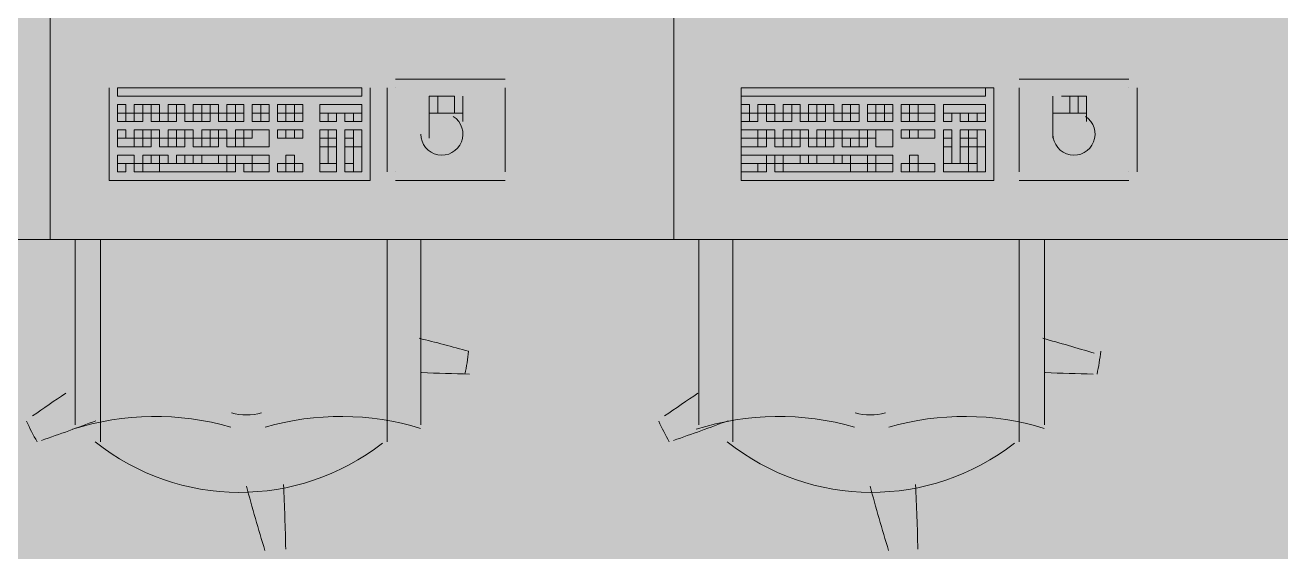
# Model space of a CAD drawing. Header units: millimetres. Extents: x -59 to 47, y 152 to 919.
# Drawn here: x 20.916 to 23.151, y 470.525 to 471.462 of the extents above; entities that cross this region are included whole.
import ezdxf

# ---------------------------------------------------------------- set-up
doc = ezdxf.new("R2010")
doc.units = ezdxf.units.MM
doc.layers.add('PDF_014405$FT-FIXFIT', color=7, linetype='Continuous')
doc.layers.add('PDF_014405$HL-TMP', color=7, linetype='Continuous', true_color=0xe6db59)

msp = doc.modelspace()

# ---------------------------------------------------------------- linework, layer by layer
at = {"layer": 'PDF_014405$FT-FIXFIT', "lineweight": 0}
for points in [[(19.8358, 472.3106), (20.9607, 472.3106), (20.9607, 471.0807), (19.8358, 471.0807)], [(20.9607, 472.3106), (22.0706, 472.3106), (22.0706, 471.0807), (20.9607, 471.0807)], [(22.0706, 472.3106), (23.1805, 472.3106), (23.1805, 471.0807), (22.0706, 471.0807)], [(21.0807, 471.3506), (21.5156, 471.3506), (21.5156, 471.3356), (21.0807, 471.3356)], [(22.1906, 471.3506), (22.6255, 471.3506), (22.6255, 471.3356), (22.1906, 471.3356)], [(22.1906, 471.1857), (22.6405, 471.1857), (22.6405, 471.3506), (22.1906, 471.3506)], [(21.0807, 471.3056), (21.0957, 471.3056), (21.0957, 471.3206), (21.0807, 471.3206)], [(21.1107, 471.3056), (21.1257, 471.3056), (21.1257, 471.3206), (21.1107, 471.3206)], [(21.1257, 471.3056), (21.1407, 471.3056), (21.1407, 471.3206), (21.1257, 471.3206)], [(21.1407, 471.3056), (21.1557, 471.3056), (21.1557, 471.3206), (21.1407, 471.3206)], [(21.1707, 471.3056), (21.1857, 471.3056), (21.1857, 471.3206), (21.1707, 471.3206)], [(21.1857, 471.3056), (21.2007, 471.3056), (21.2007, 471.3206), (21.1857, 471.3206)], [(21.2156, 471.3056), (21.2306, 471.3056), (21.2306, 471.3206), (21.2156, 471.3206)], [(21.2306, 471.3056), (21.2456, 471.3056), (21.2456, 471.3206), (21.2306, 471.3206)], [(21.2456, 471.3056), (21.2606, 471.3056), (21.2606, 471.3206), (21.2456, 471.3206)], [(21.2756, 471.3056), (21.2906, 471.3056), (21.2906, 471.3206), (21.2756, 471.3206)], [(21.2906, 471.3056), (21.3056, 471.3056), (21.3056, 471.3206), (21.2906, 471.3206)], [(21.3206, 471.3056), (21.3356, 471.3056), (21.3356, 471.3206), (21.3206, 471.3206)], [(21.3356, 471.3056), (21.3506, 471.3056), (21.3506, 471.3206), (21.3356, 471.3206)], [(21.3656, 471.3056), (21.3806, 471.3056), (21.3806, 471.3206), (21.3656, 471.3206)], [(21.3806, 471.3056), (21.3956, 471.3056), (21.3956, 471.3206), (21.3806, 471.3206)], [(21.3956, 471.3056), (21.4106, 471.3056), (21.4106, 471.3206), (21.3956, 471.3206)], [(21.4406, 471.3206), (21.5156, 471.3206), (21.5156, 471.3056), (21.4406, 471.3056)], [(22.1906, 471.3056), (22.2056, 471.3056), (22.2056, 471.3206), (22.1906, 471.3206)], [(22.2206, 471.3056), (22.2356, 471.3056), (22.2356, 471.3206), (22.2206, 471.3206)], [(22.2356, 471.3056), (22.2506, 471.3056), (22.2506, 471.3206), (22.2356, 471.3206)], [(22.2656, 471.3056), (22.2806, 471.3056), (22.2806, 471.3206), (22.2656, 471.3206)], [(22.2806, 471.3056), (22.2956, 471.3056), (22.2956, 471.3206), (22.2806, 471.3206)], [(22.3106, 471.3056), (22.3256, 471.3056), (22.3256, 471.3206), (22.3106, 471.3206)], [(22.3256, 471.3056), (22.3406, 471.3056), (22.3406, 471.3206), (22.3256, 471.3206)], [(22.3406, 471.3056), (22.3556, 471.3056), (22.3556, 471.3206), (22.3406, 471.3206)], [(22.3705, 471.3056), (22.3855, 471.3056), (22.3855, 471.3206), (22.3705, 471.3206)], [(22.3855, 471.3056), (22.4005, 471.3056), (22.4005, 471.3206), (22.3855, 471.3206)], [(22.4155, 471.3056), (22.4305, 471.3056), (22.4305, 471.3206), (22.4155, 471.3206)], [(22.4305, 471.3056), (22.4455, 471.3056), (22.4455, 471.3206), (22.4305, 471.3206)], [(22.4455, 471.3056), (22.4605, 471.3056), (22.4605, 471.3206), (22.4455, 471.3206)], [(22.4755, 471.3056), (22.4905, 471.3056), (22.4905, 471.3206), (22.4755, 471.3206)], [(22.4905, 471.3056), (22.5055, 471.3056), (22.5055, 471.3206), (22.4905, 471.3206)], [(22.5055, 471.3056), (22.5355, 471.3056), (22.5355, 471.3206), (22.5055, 471.3206)], [(22.5505, 471.3206), (22.6255, 471.3206), (22.6255, 471.3056), (22.5505, 471.3056)], [(21.0807, 471.2906), (21.0957, 471.2906), (21.0957, 471.3056), (21.0807, 471.3056)], [(21.0957, 471.2906), (21.1107, 471.2906), (21.1107, 471.3056), (21.0957, 471.3056)], [(21.1107, 471.2906), (21.1257, 471.2906), (21.1257, 471.3056), (21.1107, 471.3056)], [(21.1407, 471.2906), (21.1557, 471.2906), (21.1557, 471.3056), (21.1407, 471.3056)], [(21.1557, 471.2906), (21.1707, 471.2906), (21.1707, 471.3056), (21.1557, 471.3056)], [(21.1707, 471.2906), (21.1857, 471.2906), (21.1857, 471.3056), (21.1707, 471.3056)], [(21.2007, 471.2906), (21.2156, 471.2906), (21.2156, 471.3056), (21.2007, 471.3056)], [(21.2156, 471.2906), (21.2306, 471.2906), (21.2306, 471.3056), (21.2156, 471.3056)], [(21.2306, 471.2906), (21.2456, 471.2906), (21.2456, 471.3056), (21.2306, 471.3056)], [(21.2606, 471.2906), (21.2756, 471.2906), (21.2756, 471.3056), (21.2606, 471.3056)], [(21.2756, 471.2906), (21.2906, 471.2906), (21.2906, 471.3056), (21.2756, 471.3056)], [(21.2906, 471.2906), (21.3056, 471.2906), (21.3056, 471.3056), (21.2906, 471.3056)], [(21.3206, 471.2906), (21.3356, 471.2906), (21.3356, 471.3056), (21.3206, 471.3056)], [(21.3356, 471.2906), (21.3506, 471.2906), (21.3506, 471.3056), (21.3356, 471.3056)], [(21.3656, 471.2906), (21.3806, 471.2906), (21.3806, 471.3056), (21.3656, 471.3056)], [(21.3806, 471.2906), (21.3956, 471.2906), (21.3956, 471.3056), (21.3806, 471.3056)], [(21.3956, 471.2906), (21.4106, 471.2906), (21.4106, 471.3056), (21.3956, 471.3056)], [(21.4406, 471.2906), (21.4556, 471.2906), (21.4556, 471.3056), (21.4406, 471.3056)], [(21.4556, 471.2906), (21.4706, 471.2906), (21.4706, 471.3056), (21.4556, 471.3056)], [(21.4856, 471.2906), (21.5006, 471.2906), (21.5006, 471.3056), (21.4856, 471.3056)], [(21.5006, 471.2906), (21.5156, 471.2906), (21.5156, 471.3056), (21.5006, 471.3056)], [(22.1906, 471.2906), (22.2056, 471.2906), (22.2056, 471.3056), (22.1906, 471.3056)], [(22.2056, 471.2906), (22.2206, 471.2906), (22.2206, 471.3056), (22.2056, 471.3056)], [(22.2356, 471.2906), (22.2506, 471.2906), (22.2506, 471.3056), (22.2356, 471.3056)], [(22.2506, 471.2906), (22.2656, 471.2906), (22.2656, 471.3056), (22.2506, 471.3056)], [(22.2656, 471.2906), (22.2806, 471.2906), (22.2806, 471.3056), (22.2656, 471.3056)], [(22.2956, 471.2906), (22.3106, 471.2906), (22.3106, 471.3056), (22.2956, 471.3056)], [(22.3106, 471.2906), (22.3256, 471.2906), (22.3256, 471.3056), (22.3106, 471.3056)], [(22.3256, 471.2906), (22.3406, 471.2906), (22.3406, 471.3056), (22.3256, 471.3056)], [(22.3556, 471.2906), (22.3705, 471.2906), (22.3705, 471.3056), (22.3556, 471.3056)], [(22.3705, 471.2906), (22.3855, 471.2906), (22.3855, 471.3056), (22.3705, 471.3056)], [(22.3855, 471.2906), (22.4005, 471.2906), (22.4005, 471.3056), (22.3855, 471.3056)], [(22.4155, 471.2906), (22.4305, 471.2906), (22.4305, 471.3056), (22.4155, 471.3056)], [(22.4305, 471.2906), (22.4455, 471.2906), (22.4455, 471.3056), (22.4305, 471.3056)], [(22.4455, 471.2906), (22.4605, 471.2906), (22.4605, 471.3056), (22.4455, 471.3056)], [(22.4755, 471.2906), (22.4905, 471.2906), (22.4905, 471.3056), (22.4755, 471.3056)], [(22.4905, 471.2906), (22.5055, 471.2906), (22.5055, 471.3056), (22.4905, 471.3056)], [(22.5055, 471.2906), (22.5355, 471.2906), (22.5355, 471.3056), (22.5055, 471.3056)], [(22.5505, 471.2906), (22.5655, 471.2906), (22.5655, 471.3056), (22.5505, 471.3056)], [(22.5805, 471.2906), (22.5955, 471.2906), (22.5955, 471.3056), (22.5805, 471.3056)], [(22.5955, 471.2906), (22.6105, 471.2906), (22.6105, 471.3056), (22.5955, 471.3056)], [(22.6105, 471.2906), (22.6255, 471.2906), (22.6255, 471.3056), (22.6105, 471.3056)], [(21.0807, 471.2606), (21.0957, 471.2606), (21.0957, 471.2756), (21.0807, 471.2756)], [(21.0807, 471.2456), (21.1107, 471.2456), (21.1107, 471.2606), (21.0807, 471.2606)], [(21.1107, 471.2606), (21.1257, 471.2606), (21.1257, 471.2756), (21.1107, 471.2756)], [(21.1107, 471.2456), (21.1257, 471.2456), (21.1257, 471.2606), (21.1107, 471.2606)], [(21.1257, 471.2606), (21.1407, 471.2606), (21.1407, 471.2756), (21.1257, 471.2756)], [(21.1257, 471.2456), (21.1407, 471.2456), (21.1407, 471.2606), (21.1257, 471.2606)], [(21.1407, 471.2606), (21.1557, 471.2606), (21.1557, 471.2756), (21.1407, 471.2756)], [(21.1557, 471.2456), (21.1707, 471.2456), (21.1707, 471.2606), (21.1557, 471.2606)], [(21.1707, 471.2606), (21.1857, 471.2606), (21.1857, 471.2756), (21.1707, 471.2756)], [(21.1707, 471.2456), (21.1857, 471.2456), (21.1857, 471.2606), (21.1707, 471.2606)], [(21.1857, 471.2606), (21.2007, 471.2606), (21.2007, 471.2756), (21.1857, 471.2756)], [(21.1857, 471.2456), (21.2007, 471.2456), (21.2007, 471.2606), (21.1857, 471.2606)], [(21.2007, 471.2606), (21.2156, 471.2606), (21.2156, 471.2756), (21.2007, 471.2756)], [(21.2156, 471.2456), (21.2306, 471.2456), (21.2306, 471.2606), (21.2156, 471.2606)], [(21.2306, 471.2606), (21.2456, 471.2606), (21.2456, 471.2756), (21.2306, 471.2756)], [(21.2306, 471.2456), (21.2456, 471.2456), (21.2456, 471.2606), (21.2306, 471.2606)], [(21.2456, 471.2606), (21.2606, 471.2606), (21.2606, 471.2756), (21.2456, 471.2756)], [(21.2456, 471.2456), (21.2606, 471.2456), (21.2606, 471.2606), (21.2456, 471.2606)], [(21.2606, 471.2606), (21.2756, 471.2606), (21.2756, 471.2756), (21.2606, 471.2756)], [(21.2756, 471.2456), (21.2906, 471.2456), (21.2906, 471.2606), (21.2756, 471.2606)], [(21.2906, 471.2606), (21.3056, 471.2606), (21.3056, 471.2756), (21.2906, 471.2756)], [(21.2906, 471.2456), (21.3056, 471.2456), (21.3056, 471.2606), (21.2906, 471.2606)], [(21.3206, 471.2456), (21.3506, 471.2456), (21.3506, 471.2756), (21.3206, 471.2756), (21.3206, 471.2606), (21.3056, 471.2606), (21.3056, 471.2456)], [(21.3056, 471.2606), (21.3206, 471.2606), (21.3206, 471.2756), (21.3056, 471.2756)], [(21.3656, 471.2606), (21.3806, 471.2606), (21.3806, 471.2756), (21.3656, 471.2756)], [(21.3806, 471.2606), (21.3956, 471.2606), (21.3956, 471.2756), (21.3806, 471.2756)], [(21.3956, 471.2606), (21.4106, 471.2606), (21.4106, 471.2756), (21.3956, 471.2756)], [(21.4406, 471.2606), (21.4556, 471.2606), (21.4556, 471.2756), (21.4406, 471.2756)], [(21.4406, 471.2456), (21.4556, 471.2456), (21.4556, 471.2606), (21.4406, 471.2606)], [(21.4556, 471.2606), (21.4706, 471.2606), (21.4706, 471.2756), (21.4556, 471.2756)], [(21.4556, 471.2456), (21.4706, 471.2456), (21.4706, 471.2606), (21.4556, 471.2606)], [(21.4856, 471.2606), (21.5006, 471.2606), (21.5006, 471.2756), (21.4856, 471.2756)], [(21.4856, 471.2456), (21.5006, 471.2456), (21.5006, 471.2606), (21.4856, 471.2606)], [(21.5006, 471.2456), (21.5156, 471.2456), (21.5156, 471.2756), (21.5006, 471.2756)], [(22.1906, 471.2606), (22.2206, 471.2606), (22.2206, 471.2756), (22.1906, 471.2756)], [(22.1906, 471.2456), (22.2206, 471.2456), (22.2206, 471.2606), (22.1906, 471.2606)], [(22.2206, 471.2606), (22.2356, 471.2606), (22.2356, 471.2756), (22.2206, 471.2756)], [(22.2206, 471.2456), (22.2356, 471.2456), (22.2356, 471.2606), (22.2206, 471.2606)], [(22.2356, 471.2606), (22.2506, 471.2606), (22.2506, 471.2756), (22.2356, 471.2756)], [(22.2506, 471.2456), (22.2656, 471.2456), (22.2656, 471.2606), (22.2506, 471.2606)], [(22.2656, 471.2606), (22.2806, 471.2606), (22.2806, 471.2756), (22.2656, 471.2756)], [(22.2656, 471.2456), (22.2806, 471.2456), (22.2806, 471.2606), (22.2656, 471.2606)], [(22.2806, 471.2606), (22.2956, 471.2606), (22.2956, 471.2756), (22.2806, 471.2756)], [(22.2806, 471.2456), (22.2956, 471.2456), (22.2956, 471.2606), (22.2806, 471.2606)], [(22.2956, 471.2606), (22.3106, 471.2606), (22.3106, 471.2756), (22.2956, 471.2756)], [(22.3106, 471.2456), (22.3256, 471.2456), (22.3256, 471.2606), (22.3106, 471.2606)], [(22.3256, 471.2606), (22.3406, 471.2606), (22.3406, 471.2756), (22.3256, 471.2756)], [(22.3256, 471.2456), (22.3406, 471.2456), (22.3406, 471.2606), (22.3256, 471.2606)], [(22.3406, 471.2606), (22.3556, 471.2606), (22.3556, 471.2756), (22.3406, 471.2756)], [(22.3406, 471.2456), (22.3556, 471.2456), (22.3556, 471.2606), (22.3406, 471.2606)], [(22.3556, 471.2606), (22.3705, 471.2606), (22.3705, 471.2756), (22.3556, 471.2756)], [(22.3705, 471.2606), (22.4005, 471.2606), (22.4005, 471.2756), (22.3705, 471.2756)], [(22.3705, 471.2456), (22.3855, 471.2456), (22.3855, 471.2606), (22.3705, 471.2606)], [(22.3855, 471.2456), (22.4005, 471.2456), (22.4005, 471.2606), (22.3855, 471.2606)], [(22.4005, 471.2606), (22.4155, 471.2606), (22.4155, 471.2756), (22.4005, 471.2756)], [(22.4005, 471.2456), (22.4155, 471.2456), (22.4155, 471.2606), (22.4005, 471.2606)], [(22.4155, 471.2606), (22.4305, 471.2606), (22.4305, 471.2756), (22.4155, 471.2756)], [(22.4455, 471.2456), (22.4605, 471.2456), (22.4605, 471.2756), (22.4305, 471.2756), (22.4305, 471.2606), (22.4305, 471.2456)], [(22.4755, 471.2606), (22.4905, 471.2606), (22.4905, 471.2756), (22.4755, 471.2756)], [(22.4905, 471.2606), (22.5055, 471.2606), (22.5055, 471.2756), (22.4905, 471.2756)], [(22.5055, 471.2606), (22.5355, 471.2606), (22.5355, 471.2756), (22.5055, 471.2756)], [(22.5505, 471.2606), (22.5655, 471.2606), (22.5655, 471.2756), (22.5505, 471.2756)], [(22.5505, 471.2456), (22.5655, 471.2456), (22.5655, 471.2606), (22.5505, 471.2606)], [(22.5805, 471.2606), (22.5955, 471.2606), (22.5955, 471.2756), (22.5805, 471.2756)], [(22.5805, 471.2456), (22.5955, 471.2456), (22.5955, 471.2606), (22.5805, 471.2606)], [(22.5955, 471.2606), (22.6105, 471.2606), (22.6105, 471.2756), (22.5955, 471.2756)], [(22.5955, 471.2456), (22.6105, 471.2456), (22.6105, 471.2606), (22.5955, 471.2606)], [(22.6105, 471.2456), (22.6255, 471.2456), (22.6255, 471.2756), (22.6105, 471.2756)], [(21.4406, 471.2156), (21.4556, 471.2156), (21.4556, 471.2456), (21.4406, 471.2456)], [(21.4556, 471.2156), (21.4706, 471.2156), (21.4706, 471.2456), (21.4556, 471.2456)], [(21.4856, 471.2156), (21.5006, 471.2156), (21.5006, 471.2456), (21.4856, 471.2456)], [(21.5006, 471.2007), (21.5156, 471.2007), (21.5156, 471.2456), (21.5006, 471.2456)], [(22.5505, 471.2156), (22.5655, 471.2156), (22.5655, 471.2456), (22.5505, 471.2456)], [(22.5805, 471.2156), (22.5955, 471.2156), (22.5955, 471.2456), (22.5805, 471.2456)], [(22.5955, 471.2156), (22.6105, 471.2156), (22.6105, 471.2456), (22.5955, 471.2456)], [(22.6105, 471.2007), (22.6255, 471.2007), (22.6255, 471.2456), (22.6105, 471.2456)], [(21.0807, 471.2156), (21.1107, 471.2156), (21.1107, 471.2306), (21.0807, 471.2306)], [(21.0807, 471.2007), (21.0957, 471.2007), (21.0957, 471.2156), (21.0807, 471.2156)], [(21.1107, 471.2007), (21.1257, 471.2007), (21.1257, 471.2156), (21.1107, 471.2156)], [(21.1257, 471.2156), (21.1407, 471.2156), (21.1407, 471.2306), (21.1257, 471.2306)], [(21.1257, 471.2007), (21.1557, 471.2007), (21.1557, 471.2156), (21.1257, 471.2156)], [(21.1407, 471.2156), (21.1557, 471.2156), (21.1557, 471.2306), (21.1407, 471.2306)], [(21.1557, 471.2156), (21.1707, 471.2156), (21.1707, 471.2306), (21.1557, 471.2306)], [(21.1557, 471.2007), (21.2756, 471.2007), (21.2756, 471.2156), (21.1557, 471.2156)], [(21.1857, 471.2156), (21.2007, 471.2156), (21.2007, 471.2306), (21.1857, 471.2306)], [(21.2007, 471.2156), (21.2156, 471.2156), (21.2156, 471.2306), (21.2007, 471.2306)], [(21.2156, 471.2156), (21.2306, 471.2156), (21.2306, 471.2306), (21.2156, 471.2306)], [(21.2306, 471.2156), (21.2606, 471.2156), (21.2606, 471.2306), (21.2306, 471.2306)], [(21.2606, 471.2156), (21.2756, 471.2156), (21.2756, 471.2306), (21.2606, 471.2306)], [(21.2756, 471.2156), (21.2906, 471.2156), (21.2906, 471.2306), (21.2756, 471.2306)], [(21.2906, 471.2007), (21.2756, 471.2007), (21.2756, 471.2156), (21.2906, 471.2156)], [(21.2906, 471.2156), (21.3206, 471.2156), (21.3206, 471.2306), (21.2906, 471.2306)], [(21.3206, 471.2007), (21.3056, 471.2007), (21.3056, 471.2156), (21.3206, 471.2156)], [(21.3206, 471.2156), (21.3506, 471.2156), (21.3506, 471.2306), (21.3206, 471.2306)], [(21.3506, 471.2007), (21.3206, 471.2007), (21.3206, 471.2156), (21.3506, 471.2156)], [(21.3656, 471.2007), (21.3806, 471.2007), (21.3806, 471.2156), (21.3656, 471.2156)], [(21.3806, 471.2156), (21.3956, 471.2156), (21.3956, 471.2306), (21.3806, 471.2306)], [(21.3806, 471.2007), (21.3956, 471.2007), (21.3956, 471.2156), (21.3806, 471.2156)], [(21.3956, 471.2007), (21.4106, 471.2007), (21.4106, 471.2156), (21.3956, 471.2156)], [(21.4406, 471.2007), (21.4706, 471.2007), (21.4706, 471.2156), (21.4406, 471.2156)], [(21.4856, 471.2007), (21.5006, 471.2007), (21.5006, 471.2156), (21.4856, 471.2156)], [(22.1906, 471.2156), (22.2356, 471.2156), (22.2356, 471.2306), (22.1906, 471.2306)], [(22.1906, 471.2007), (22.2206, 471.2007), (22.2206, 471.2156), (22.1906, 471.2156)], [(22.2206, 471.2007), (22.2356, 471.2007), (22.2356, 471.2156), (22.2206, 471.2156)], [(22.2356, 471.2156), (22.2506, 471.2156), (22.2506, 471.2306), (22.2356, 471.2306)], [(22.2506, 471.2156), (22.2656, 471.2156), (22.2656, 471.2306), (22.2506, 471.2306)], [(22.2506, 471.2007), (22.2656, 471.2007), (22.2656, 471.2156), (22.2506, 471.2156)], [(22.2656, 471.2156), (22.2956, 471.2156), (22.2956, 471.2306), (22.2656, 471.2306)], [(22.2656, 471.2007), (22.3855, 471.2007), (22.3855, 471.2156), (22.2656, 471.2156)], [(22.2956, 471.2156), (22.3106, 471.2156), (22.3106, 471.2306), (22.2956, 471.2306)], [(22.3106, 471.2156), (22.3256, 471.2156), (22.3256, 471.2306), (22.3106, 471.2306)], [(22.3256, 471.2156), (22.3556, 471.2156), (22.3556, 471.2306), (22.3256, 471.2306)], [(22.3556, 471.2156), (22.3705, 471.2156), (22.3705, 471.2306), (22.3556, 471.2306)], [(22.3705, 471.2156), (22.3855, 471.2156), (22.3855, 471.2306), (22.3705, 471.2306)], [(22.3855, 471.2156), (22.4155, 471.2156), (22.4155, 471.2306), (22.3855, 471.2306)], [(22.4155, 471.2007), (22.3855, 471.2007), (22.3855, 471.2156), (22.4155, 471.2156)], [(22.4155, 471.2156), (22.4305, 471.2156), (22.4305, 471.2306), (22.4155, 471.2306)], [(22.4305, 471.2007), (22.4155, 471.2007), (22.4155, 471.2156), (22.4305, 471.2156)], [(22.4305, 471.2156), (22.4605, 471.2156), (22.4605, 471.2306), (22.4305, 471.2306)], [(22.4605, 471.2007), (22.4305, 471.2007), (22.4305, 471.2156), (22.4605, 471.2156)], [(22.4755, 471.2007), (22.4905, 471.2007), (22.4905, 471.2156), (22.4755, 471.2156)], [(22.4905, 471.2156), (22.5055, 471.2156), (22.5055, 471.2306), (22.4905, 471.2306)], [(22.4905, 471.2007), (22.5055, 471.2007), (22.5055, 471.2156), (22.4905, 471.2156)], [(22.5055, 471.2007), (22.5355, 471.2007), (22.5355, 471.2156), (22.5055, 471.2156)], [(22.5505, 471.2007), (22.5955, 471.2007), (22.5955, 471.2156), (22.5505, 471.2156)], [(22.5955, 471.2007), (22.6105, 471.2007), (22.6105, 471.2156), (22.5955, 471.2156)]]:
    msp.add_lwpolyline(points, close=True, dxfattribs=at)
for points in [[(21.7706, 471.3656), (21.5756, 471.3656)], [(22.8805, 471.3656), (22.6855, 471.3656)], [(21.0657, 471.3506), (21.0657, 471.1857), (21.5306, 471.1857), (21.5306, 471.3506)], [(21.5156, 471.3506), (21.0807, 471.3506)], [(21.5606, 471.3506), (21.5606, 471.2007)], [(21.5756, 471.3506), (21.5756, 471.3506)], [(21.7706, 471.2007), (21.7706, 471.3506)], [(22.6855, 471.3506), (22.6855, 471.3506)], [(22.6855, 471.3506), (22.6855, 471.2007)], [(22.8805, 471.3506), (22.8805, 471.3506)], [(22.8955, 471.2007), (22.8955, 471.3506)], [(21.6806, 471.3056), (21.6806, 471.3356), (21.6356, 471.3356), (21.6356, 471.2606)], [(21.6506, 471.3056), (21.6506, 471.3356)], [(21.6956, 471.2906), (21.6956, 471.3356)], [(22.7455, 471.3356), (22.7455, 471.2606)], [(22.8055, 471.2906), (22.8055, 471.3356), (22.7605, 471.3356)], [(22.7755, 471.3056), (22.7755, 471.3356)], [(22.7905, 471.3056), (22.7905, 471.3356)], [(21.6356, 471.3056), (21.6956, 471.3056)], [(22.7455, 471.3056), (22.8055, 471.3056)], [(21.5756, 471.2007), (21.5756, 471.2007)], [(21.7706, 471.2007), (21.7706, 471.2007)], [(22.8805, 471.2007), (22.8805, 471.2007)], [(21.5756, 471.1857), (21.7706, 471.1857)], [(22.6855, 471.1857), (22.8805, 471.1857)], [(21.0057, 470.7507), (21.0057, 471.0807)], [(21.0507, 471.0807), (21.0507, 470.7207)], [(21.5606, 470.7207), (21.5606, 471.0807)], [(21.6206, 471.0807), (21.6206, 470.7507)], [(22.1156, 470.7507), (22.1156, 471.0807)], [(22.1756, 471.0807), (22.1756, 470.7207)], [(22.6855, 470.7207), (22.6855, 471.0807)], [(22.7305, 471.0807), (22.7305, 470.7507)]]:
    msp.add_lwpolyline(points, dxfattribs=at)
msp.add_lwpolyline([(21.6991, 470.8411, 0.025003), (21.7056, 470.8818, 0.00719), (21.6177, 470.9048)], format="xyb", dxfattribs=at)
for centre, radius, start, end in [((21.6581, 471.2681), 0.0375, 180.0043, 57.2994), ((22.783, 471.2681), 0.0375, 180.0043, 57.2994), ((21.8504, 467.7159), 3.3073, 72.9713, 74.6192), ((22.4204, 470.9259), 0.4125, 348.1348, 353.8639), ((21.7635, 474.1586), 3.3179, 267.5574, 269.0247), ((22.8734, 474.1586), 3.3179, 267.5574, 269.0247), ((22.8487, 468.0283), 3.3438, 123.7957, 125.0235), ((23.9736, 468.0283), 3.3438, 123.7957, 125.0235), ((21.1482, 470.2783), 0.4874, 73.9757, 107.6132), ((21.3104, 470.8659), 0.0975, 253.9762, 286.0238), ((21.4781, 470.2782), 0.4875, 73.0755, 106.0229), ((22.2581, 470.2783), 0.4874, 73.9757, 107.6132), ((22.4204, 470.8659), 0.0975, 253.9762, 286.0238), ((22.588, 470.2782), 0.4875, 73.0755, 106.0229), ((21.2954, 470.9259), 0.4124, 204.1313, 209.8665), ((19.8705, 473.8508), 3.3073, 288.9678, 290.7531), ((22.4204, 470.9259), 0.4124, 204.1313, 209.8665), ((20.9954, 473.8508), 3.3073, 288.9678, 290.7531), ((21.2981, 471.0432), 0.4125, 231.4384, 308.0248), ((22.423, 471.0432), 0.4125, 231.4384, 308.0248), ((24.5057, 471.496), 3.3076, 194.969, 197.0287), ((18.0695, 470.4731), 3.3111, 0.9733, 2.965), ((25.6156, 471.496), 3.3076, 194.969, 197.0287), ((19.1944, 470.4731), 3.3111, 0.9733, 2.965)]:
    msp.add_arc(centre, radius, start, end, dxfattribs=at)
at = {"layer": 'PDF_014405$HL-TMP', "color": 54, "true_color": 0x999900, "transparency": 33554559}
for points in [[(29.8699, 473.8404), (17.9909, 473.8404), (29.8699, 465.2612)], [(17.9909, 473.8404), (29.8699, 465.2612), (17.9909, 465.2612)]]:
    msp.add_solid(points, dxfattribs=at)

doc.saveas('drawing.dxf')
